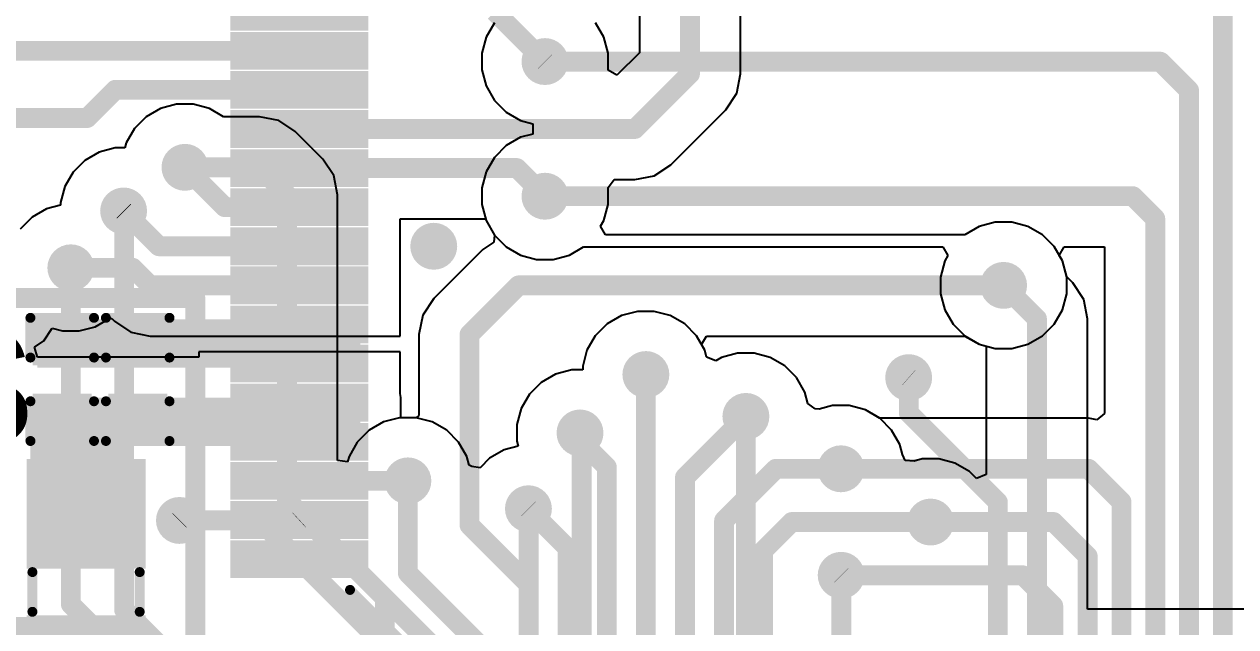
# Model space of a CAD drawing. Header units: millimetres. Extents: x 0 to 214, y 0 to 214.
# Drawn here: x 3.564 to 4.174, y 2.317 to 2.621 of the extents above; entities that cross this region are included whole.
import ezdxf

# ---------------------------------------------------------------- set-up
doc = ezdxf.new("R2010")
doc.units = ezdxf.units.MM
doc.header["$MEASUREMENT"] = 0
for name, color, linetype in [('BottomLayer', 5, 'Continuous'), ('TopLayer', 1, 'Continuous'), ('TopOverlay', 2, 'Continuous'), ('TopPaste', 8, 'Continuous'), ('TopSolder', 216, 'Continuous'), ('ViaHoleLayer', 16, 'Continuous')]:
    doc.layers.add(name, color=color, linetype=linetype)
doc.styles.add('Arial', font='', dxfattribs={"height": 0.2})
doc.styles.get('Arial').set_extended_font_data('Arial')

# ---------------------------------------------------------------- blocks, each defined once
blk = doc.blocks.new('I___0805_7')
at = {"layer": 'TopLayer'}
for points in [[(-0.06299, 0.02598), (-0.01575, 0.02598), (-0.01575, -0.02598), (-0.06299, -0.02598)], [(0.01575, 0.02598), (0.06299, 0.02598), (0.06299, -0.02598), (0.01575, -0.02598)]]:
    blk.add_hatch(color=1, dxfattribs=at).paths.add_polyline_path(points)
at = {"layer": 'TopPaste'}
for points in [[(-0.06299, 0.02598), (-0.01575, 0.02598), (-0.01575, -0.02598), (-0.06299, -0.02598)], [(0.01575, 0.02598), (0.06299, 0.02598), (0.06299, -0.02598), (0.01575, -0.02598)]]:
    blk.add_hatch(color=8, dxfattribs=at).paths.add_polyline_path(points)
at = {"layer": 'TopSolder'}
for points in [[(-0.06699, 0.02998), (-0.01175, 0.02998), (-0.01175, -0.02998), (-0.06699, -0.02998)], [(0.01175, 0.02998), (0.06699, 0.02998), (0.06699, -0.02998), (0.01175, -0.02998)]]:
    blk.add_hatch(color=216, dxfattribs=at).paths.add_polyline_path(points)
at = {"layer": 'TopOverlay', "const_width": 0.005}
for points in [[(-0.01, 0.027), (0.01, 0.027)], [(-0.01, -0.027), (0.01, -0.027)]]:
    blk.add_lwpolyline(points, dxfattribs=at)
at = {"layer": 'TopOverlay', "const_width": 0.0025}
for points in [[(-0.01125, 0.027, 1), (-0.00875, 0.027, 1)], [(0.00875, 0.027, 1), (0.01125, 0.027, 1)], [(-0.01125, -0.027, 1), (-0.00875, -0.027, 1)], [(0.00875, -0.027, 1), (0.01125, -0.027, 1)]]:
    blk.add_lwpolyline(points, format="xyb", close=True, dxfattribs=at)
blk = doc.blocks.new('C___0402_8')
at = {"layer": 'TopLayer'}
for points in [[(-0.0275, -0.0125), (-0.0275, 0.0125), (-0.0095, 0.0125), (-0.0095, -0.0125)], [(0.0095, -0.0125), (0.0095, 0.0125), (0.0275, 0.0125), (0.0275, -0.0125)]]:
    blk.add_hatch(color=1, dxfattribs=at).paths.add_polyline_path(points)
at = {"layer": 'TopPaste'}
for points in [[(-0.0275, -0.0125), (-0.0275, 0.0125), (-0.0095, 0.0125), (-0.0095, -0.0125)], [(0.0095, -0.0125), (0.0095, 0.0125), (0.0275, 0.0125), (0.0275, -0.0125)]]:
    blk.add_hatch(color=8, dxfattribs=at).paths.add_polyline_path(points)
at = {"layer": 'TopSolder'}
for points in [[(-0.02986, -0.01486), (-0.02986, 0.01486), (-0.00714, 0.01486), (-0.00714, -0.01486)], [(0.00714, -0.01486), (0.00714, 0.01486), (0.02986, 0.01486), (0.02986, -0.01486)]]:
    blk.add_hatch(color=216, dxfattribs=at).paths.add_polyline_path(points)
at = {"layer": 'TopOverlay', "const_width": 0.005}
for points in [[(-0.031, 0.016), (-0.031, -0.016)], [(-0.031, 0.016), (-0.011, 0.016)], [(0.011, 0.016), (0.031, 0.016)], [(0.031, 0.016), (0.031, -0.016)], [(-0.031, -0.016), (-0.011, -0.016)], [(0.011, -0.016), (0.031, -0.016)]]:
    blk.add_lwpolyline(points, dxfattribs=at)
at = {"layer": 'TopOverlay', "const_width": 0.0025}
for points in [[(-0.03225, 0.016, 1), (-0.02975, 0.016, 1)], [(-0.03225, 0.016, 1), (-0.02975, 0.016, 1)], [(-0.01225, 0.016, 1), (-0.00975, 0.016, 1)], [(0.00975, 0.016, 1), (0.01225, 0.016, 1)], [(0.02975, 0.016, 1), (0.03225, 0.016, 1)], [(0.02975, 0.016, 1), (0.03225, 0.016, 1)], [(-0.03225, -0.016, 1), (-0.02975, -0.016, 1)], [(-0.03225, -0.016, 1), (-0.02975, -0.016, 1)], [(-0.01225, -0.016, 1), (-0.00975, -0.016, 1)], [(0.00975, -0.016, 1), (0.01225, -0.016, 1)], [(0.02975, -0.016, 1), (0.03225, -0.016, 1)], [(0.02975, -0.016, 1), (0.03225, -0.016, 1)]]:
    blk.add_lwpolyline(points, format="xyb", close=True, dxfattribs=at)
blk = doc.blocks.new('C___0402_65')
at = {"layer": 'TopLayer'}
for points in [[(-0.0275, -0.0125), (-0.0275, 0.0125), (-0.0095, 0.0125), (-0.0095, -0.0125)], [(0.0095, -0.0125), (0.0095, 0.0125), (0.0275, 0.0125), (0.0275, -0.0125)]]:
    blk.add_hatch(color=1, dxfattribs=at).paths.add_polyline_path(points)
at = {"layer": 'TopPaste'}
for points in [[(-0.0275, -0.0125), (-0.0275, 0.0125), (-0.0095, 0.0125), (-0.0095, -0.0125)], [(0.0095, -0.0125), (0.0095, 0.0125), (0.0275, 0.0125), (0.0275, -0.0125)]]:
    blk.add_hatch(color=8, dxfattribs=at).paths.add_polyline_path(points)
at = {"layer": 'TopSolder'}
for points in [[(-0.02986, -0.01486), (-0.02986, 0.01486), (-0.00714, 0.01486), (-0.00714, -0.01486)], [(0.00714, -0.01486), (0.00714, 0.01486), (0.02986, 0.01486), (0.02986, -0.01486)]]:
    blk.add_hatch(color=216, dxfattribs=at).paths.add_polyline_path(points)
at = {"layer": 'TopOverlay', "const_width": 0.005}
for points in [[(-0.031, 0.016), (-0.031, -0.016)], [(-0.031, 0.016), (-0.011, 0.016)], [(0.011, 0.016), (0.031, 0.016)], [(0.031, 0.016), (0.031, -0.016)], [(-0.031, -0.016), (-0.011, -0.016)], [(0.011, -0.016), (0.031, -0.016)]]:
    blk.add_lwpolyline(points, dxfattribs=at)
at = {"layer": 'TopOverlay', "const_width": 0.0025}
for points in [[(-0.03225, 0.016, 1), (-0.02975, 0.016, 1)], [(-0.03225, 0.016, 1), (-0.02975, 0.016, 1)], [(-0.01225, 0.016, 1), (-0.00975, 0.016, 1)], [(0.00975, 0.016, 1), (0.01225, 0.016, 1)], [(0.02975, 0.016, 1), (0.03225, 0.016, 1)], [(0.02975, 0.016, 1), (0.03225, 0.016, 1)], [(-0.03225, -0.016, 1), (-0.02975, -0.016, 1)], [(-0.03225, -0.016, 1), (-0.02975, -0.016, 1)], [(-0.01225, -0.016, 1), (-0.00975, -0.016, 1)], [(0.00975, -0.016, 1), (0.01225, -0.016, 1)], [(0.02975, -0.016, 1), (0.03225, -0.016, 1)], [(0.02975, -0.016, 1), (0.03225, -0.016, 1)]]:
    blk.add_lwpolyline(points, format="xyb", close=True, dxfattribs=at)
blk = doc.blocks.new('LQFP_144_20_20__126')
at = {"layer": 'TopLayer'}
for points in [[(-0.45118, -0.08307), (-0.38976, -0.08307), (-0.38976, -0.09409), (-0.45118, -0.09409)], [(-0.45118, -0.10276), (-0.38976, -0.10276), (-0.38976, -0.11378), (-0.45118, -0.11378)], [(-0.45118, -0.12244), (-0.38976, -0.12244), (-0.38976, -0.13346), (-0.45118, -0.13346)], [(-0.45118, -0.14213), (-0.38976, -0.14213), (-0.38976, -0.15315), (-0.45118, -0.15315)], [(-0.45118, -0.16181), (-0.38976, -0.16181), (-0.38976, -0.17283), (-0.45118, -0.17283)], [(-0.45118, -0.1815), (-0.38976, -0.1815), (-0.38976, -0.19252), (-0.45118, -0.19252)], [(-0.45118, -0.20118), (-0.38976, -0.20118), (-0.38976, -0.2122), (-0.45118, -0.2122)], [(-0.45118, -0.22087), (-0.38976, -0.22087), (-0.38976, -0.23189), (-0.45118, -0.23189)], [(-0.45118, -0.24055), (-0.38976, -0.24055), (-0.38976, -0.25157), (-0.45118, -0.25157)], [(-0.45118, -0.26024), (-0.38976, -0.26024), (-0.38976, -0.27126), (-0.45118, -0.27126)], [(-0.45118, -0.27992), (-0.38976, -0.27992), (-0.38976, -0.29094), (-0.45118, -0.29094)], [(-0.45118, -0.29961), (-0.38976, -0.29961), (-0.38976, -0.31063), (-0.45118, -0.31063)], [(-0.45118, -0.31929), (-0.38976, -0.31929), (-0.38976, -0.33031), (-0.45118, -0.33031)], [(-0.45118, -0.33898), (-0.38976, -0.33898), (-0.38976, -0.35), (-0.45118, -0.35)]]:
    blk.add_hatch(color=1, dxfattribs=at).paths.add_polyline_path(points)
at = {"layer": 'TopPaste'}
for points in [[(-0.45118, -0.08307), (-0.38976, -0.08307), (-0.38976, -0.09409), (-0.45118, -0.09409)], [(-0.45118, -0.10276), (-0.38976, -0.10276), (-0.38976, -0.11378), (-0.45118, -0.11378)], [(-0.45118, -0.12244), (-0.38976, -0.12244), (-0.38976, -0.13346), (-0.45118, -0.13346)], [(-0.45118, -0.14213), (-0.38976, -0.14213), (-0.38976, -0.15315), (-0.45118, -0.15315)], [(-0.45118, -0.16181), (-0.38976, -0.16181), (-0.38976, -0.17283), (-0.45118, -0.17283)], [(-0.45118, -0.1815), (-0.38976, -0.1815), (-0.38976, -0.19252), (-0.45118, -0.19252)], [(-0.45118, -0.20118), (-0.38976, -0.20118), (-0.38976, -0.2122), (-0.45118, -0.2122)], [(-0.45118, -0.22087), (-0.38976, -0.22087), (-0.38976, -0.23189), (-0.45118, -0.23189)], [(-0.45118, -0.24055), (-0.38976, -0.24055), (-0.38976, -0.25157), (-0.45118, -0.25157)], [(-0.45118, -0.26024), (-0.38976, -0.26024), (-0.38976, -0.27126), (-0.45118, -0.27126)], [(-0.45118, -0.27992), (-0.38976, -0.27992), (-0.38976, -0.29094), (-0.45118, -0.29094)], [(-0.45118, -0.29961), (-0.38976, -0.29961), (-0.38976, -0.31063), (-0.45118, -0.31063)], [(-0.45118, -0.31929), (-0.38976, -0.31929), (-0.38976, -0.33031), (-0.45118, -0.33031)], [(-0.45118, -0.33898), (-0.38976, -0.33898), (-0.38976, -0.35), (-0.45118, -0.35)]]:
    blk.add_hatch(color=8, dxfattribs=at).paths.add_polyline_path(points)
at = {"layer": 'TopSolder'}
for points in [[(-0.45518, -0.05939), (-0.38576, -0.05939), (-0.38576, -0.07841), (-0.45518, -0.07841)], [(-0.45518, -0.07907), (-0.38576, -0.07907), (-0.38576, -0.09809), (-0.45518, -0.09809)], [(-0.45518, -0.09876), (-0.38576, -0.09876), (-0.38576, -0.11778), (-0.45518, -0.11778)], [(-0.45518, -0.11844), (-0.38576, -0.11844), (-0.38576, -0.13746), (-0.45518, -0.13746)], [(-0.45518, -0.13813), (-0.38576, -0.13813), (-0.38576, -0.15715), (-0.45518, -0.15715)], [(-0.45518, -0.15781), (-0.38576, -0.15781), (-0.38576, -0.17683), (-0.45518, -0.17683)], [(-0.45518, -0.1775), (-0.38576, -0.1775), (-0.38576, -0.19652), (-0.45518, -0.19652)], [(-0.45518, -0.19718), (-0.38576, -0.19718), (-0.38576, -0.2162), (-0.45518, -0.2162)], [(-0.45518, -0.21687), (-0.38576, -0.21687), (-0.38576, -0.23589), (-0.45518, -0.23589)], [(-0.45518, -0.23655), (-0.38576, -0.23655), (-0.38576, -0.25557), (-0.45518, -0.25557)], [(-0.45518, -0.25624), (-0.38576, -0.25624), (-0.38576, -0.27526), (-0.45518, -0.27526)], [(-0.45518, -0.27592), (-0.38576, -0.27592), (-0.38576, -0.29494), (-0.45518, -0.29494)], [(-0.45518, -0.29561), (-0.38576, -0.29561), (-0.38576, -0.31463), (-0.45518, -0.31463)], [(-0.45518, -0.31529), (-0.38576, -0.31529), (-0.38576, -0.33431), (-0.45518, -0.33431)], [(-0.45518, -0.33498), (-0.38576, -0.33498), (-0.38576, -0.354), (-0.45518, -0.354)]]:
    blk.add_hatch(color=216, dxfattribs=at).paths.add_polyline_path(points)
at = {"layer": 'TopOverlay', "const_width": 0.005}
blk.add_lwpolyline([(-0.395, -0.36), (-0.36, -0.395)], dxfattribs=at)
at = {"layer": 'TopOverlay', "const_width": 0.0025}
blk.add_lwpolyline([(-0.39625, -0.36, 1), (-0.39375, -0.36, 1)], format="xyb", close=True, dxfattribs=at)

msp = doc.modelspace()

# ---------------------------------------------------------------- hatches: boundary and pattern name
at = {"layer": 'BottomLayer'}
h = msp.add_hatch(color=5, dxfattribs=at)
edge = h.paths.add_edge_path()
edge.add_arc((3.826, 2.60202), 0.01181, 0, 360)
h = msp.add_hatch(color=5, dxfattribs=at)
edge = h.paths.add_edge_path()
edge.add_arc((3.64478, 2.54877), 0.01181, 0, 360)
h = msp.add_hatch(color=5, dxfattribs=at)
edge = h.paths.add_edge_path()
edge.add_arc((3.826, 2.53422), 0.01181, 0, 360)
h = msp.add_hatch(color=5, dxfattribs=at)
edge = h.paths.add_edge_path()
edge.add_arc((3.6139, 2.5268), 0.01181, 0, 360)
h = msp.add_hatch(color=5, dxfattribs=at)
edge = h.paths.add_edge_path()
edge.add_arc((3.77001, 2.50903), 0.01181, 0, 360)
h = msp.add_hatch(color=5, dxfattribs=at)
edge = h.paths.add_edge_path()
edge.add_arc((3.58734, 2.49819), 0.01181, 0, 360)
h = msp.add_hatch(color=5, dxfattribs=at)
edge = h.paths.add_edge_path()
edge.add_arc((4.05687, 2.48934), 0.01181, 0, 360)
h = msp.add_hatch(color=5, dxfattribs=at)
edge = h.paths.add_edge_path()
edge.add_arc((3.8768, 2.44446), 0.01181, 0, 360)
h = msp.add_hatch(color=5, dxfattribs=at)
edge = h.paths.add_edge_path()
edge.add_arc((4.00909, 2.4429), 0.01181, 0, 360)
h = msp.add_hatch(color=5, dxfattribs=at)
edge = h.paths.add_edge_path()
edge.add_arc((3.92715, 2.42337), 0.01181, 0, 360)
h = msp.add_hatch(color=5, dxfattribs=at)
edge = h.paths.add_edge_path()
edge.add_arc((3.84364, 2.41505), 0.01181, 0, 360)
h = msp.add_hatch(color=5, dxfattribs=at)
edge = h.paths.add_edge_path()
edge.add_arc((3.975, 2.397), 0.01181, 0, 360)
h = msp.add_hatch(color=5, dxfattribs=at)
edge = h.paths.add_edge_path()
edge.add_arc((3.757, 2.39092), 0.01181, 0, 360)
h = msp.add_hatch(color=5, dxfattribs=at)
edge = h.paths.add_edge_path()
edge.add_arc((3.81768, 2.37689), 0.01181, 0, 360)
h = msp.add_hatch(color=5, dxfattribs=at)
edge = h.paths.add_edge_path()
edge.add_arc((3.642, 2.371), 0.01181, 0, 360)
h = msp.add_hatch(color=5, dxfattribs=at)
edge = h.paths.add_edge_path()
edge.add_arc((4.02011, 2.37019), 0.01181, 0, 360)
h = msp.add_hatch(color=5, dxfattribs=at)
edge = h.paths.add_edge_path()
edge.add_arc((3.97511, 2.34338), 0.01181, 0, 360)
at = {"layer": 'TopLayer'}
h = msp.add_hatch(color=1, dxfattribs=at)
edge = h.paths.add_edge_path()
edge.add_arc((3.826, 2.60202), 0.01181, 0, 360)
h = msp.add_hatch(color=1, dxfattribs=at)
edge = h.paths.add_edge_path()
edge.add_arc((3.64478, 2.54877), 0.01181, 0, 360)
h = msp.add_hatch(color=1, dxfattribs=at)
edge = h.paths.add_edge_path()
edge.add_arc((3.826, 2.53422), 0.01181, 0, 360)
h = msp.add_hatch(color=1, dxfattribs=at)
edge = h.paths.add_edge_path()
edge.add_arc((3.6139, 2.5268), 0.01181, 0, 360)
h = msp.add_hatch(color=1, dxfattribs=at)
edge = h.paths.add_edge_path()
edge.add_arc((3.77001, 2.50903), 0.01181, 0, 360)
h = msp.add_hatch(color=1, dxfattribs=at)
edge = h.paths.add_edge_path()
edge.add_arc((3.58734, 2.49819), 0.01181, 0, 360)
h = msp.add_hatch(color=1, dxfattribs=at)
edge = h.paths.add_edge_path()
edge.add_arc((4.05687, 2.48934), 0.01181, 0, 360)
for points in [[(3.57052, 2.44788), (3.7331, 2.44788), (3.7331, 2.47225), (3.57052, 2.47225)], [(3.567, 2.40851), (3.7331, 2.40851), (3.7331, 2.43288), (3.567, 2.43288)], [(3.56702, 2.35075), (3.61898, 2.35075), (3.61898, 2.43288), (3.56702, 2.43288)], [(3.494, 2.25865), (3.62345, 2.25865), (3.62345, 2.32241), (3.494, 2.32241)]]:
    msp.add_hatch(color=1, dxfattribs=at).paths.add_polyline_path(points)
h = msp.add_hatch(color=1, dxfattribs=at)
edge = h.paths.add_edge_path()
edge.add_arc((3.8768, 2.44446), 0.01181, 0, 360)
h = msp.add_hatch(color=1, dxfattribs=at)
edge = h.paths.add_edge_path()
edge.add_arc((4.00909, 2.4429), 0.01181, 0, 360)
h = msp.add_hatch(color=1, dxfattribs=at)
edge = h.paths.add_edge_path()
edge.add_arc((3.92715, 2.42337), 0.01181, 0, 360)
h = msp.add_hatch(color=1, dxfattribs=at)
edge = h.paths.add_edge_path()
edge.add_arc((3.84364, 2.41505), 0.01181, 0, 360)
h = msp.add_hatch(color=1, dxfattribs=at)
edge = h.paths.add_edge_path()
edge.add_arc((3.975, 2.397), 0.01181, 0, 360)
h = msp.add_hatch(color=1, dxfattribs=at)
edge = h.paths.add_edge_path()
edge.add_arc((3.757, 2.39092), 0.01181, 0, 360)
h = msp.add_hatch(color=1, dxfattribs=at)
edge = h.paths.add_edge_path()
edge.add_arc((3.81768, 2.37689), 0.01181, 0, 360)
h = msp.add_hatch(color=1, dxfattribs=at)
edge = h.paths.add_edge_path()
edge.add_arc((3.642, 2.371), 0.01181, 0, 360)
h = msp.add_hatch(color=1, dxfattribs=at)
edge = h.paths.add_edge_path()
edge.add_arc((4.02011, 2.37019), 0.01181, 0, 360)
h = msp.add_hatch(color=1, dxfattribs=at)
edge = h.paths.add_edge_path()
edge.add_arc((3.97511, 2.34338), 0.01181, 0, 360)
at = {"layer": 'ViaHoleLayer'}
h = msp.add_hatch(color=16, dxfattribs=at)
edge = h.paths.add_edge_path()
edge.add_arc((3.826, 2.60202), 0.00591, 0, 360)
h = msp.add_hatch(color=16, dxfattribs=at)
edge = h.paths.add_edge_path()
edge.add_arc((3.64478, 2.54877), 0.00591, 0, 360)
h = msp.add_hatch(color=16, dxfattribs=at)
edge = h.paths.add_edge_path()
edge.add_arc((3.826, 2.53422), 0.00591, 0, 360)
h = msp.add_hatch(color=16, dxfattribs=at)
edge = h.paths.add_edge_path()
edge.add_arc((3.6139, 2.5268), 0.00591, 0, 360)
h = msp.add_hatch(color=16, dxfattribs=at)
edge = h.paths.add_edge_path()
edge.add_arc((3.77001, 2.50903), 0.00591, 0, 360)
h = msp.add_hatch(color=16, dxfattribs=at)
edge = h.paths.add_edge_path()
edge.add_arc((3.58734, 2.49819), 0.00591, 0, 360)
h = msp.add_hatch(color=16, dxfattribs=at)
edge = h.paths.add_edge_path()
edge.add_arc((4.05687, 2.48934), 0.00591, 0, 360)
h = msp.add_hatch(color=16, dxfattribs=at)
edge = h.paths.add_edge_path()
edge.add_arc((3.8768, 2.44446), 0.00591, 0, 360)
h = msp.add_hatch(color=16, dxfattribs=at)
edge = h.paths.add_edge_path()
edge.add_arc((4.00909, 2.4429), 0.00591, 0, 360)
h = msp.add_hatch(color=16, dxfattribs=at)
edge = h.paths.add_edge_path()
edge.add_arc((3.92715, 2.42337), 0.00591, 0, 360)
h = msp.add_hatch(color=16, dxfattribs=at)
edge = h.paths.add_edge_path()
edge.add_arc((3.84364, 2.41505), 0.00591, 0, 360)
h = msp.add_hatch(color=16, dxfattribs=at)
edge = h.paths.add_edge_path()
edge.add_arc((3.975, 2.397), 0.00591, 0, 360)
h = msp.add_hatch(color=16, dxfattribs=at)
edge = h.paths.add_edge_path()
edge.add_arc((3.757, 2.39092), 0.00591, 0, 360)
h = msp.add_hatch(color=16, dxfattribs=at)
edge = h.paths.add_edge_path()
edge.add_arc((3.81768, 2.37689), 0.00591, 0, 360)
h = msp.add_hatch(color=16, dxfattribs=at)
edge = h.paths.add_edge_path()
edge.add_arc((3.642, 2.371), 0.00591, 0, 360)
h = msp.add_hatch(color=16, dxfattribs=at)
edge = h.paths.add_edge_path()
edge.add_arc((4.02011, 2.37019), 0.00591, 0, 360)
h = msp.add_hatch(color=16, dxfattribs=at)
edge = h.paths.add_edge_path()
edge.add_arc((3.97511, 2.34338), 0.00591, 0, 360)

# ---------------------------------------------------------------- linework, layer by layer
at = {"layer": 'BottomLayer'}
for p, q in [((3.80054, 2.62155), (3.79636, 2.6143)), ((3.79636, 2.6143), (3.79419, 2.60621)), ((3.79419, 2.60621), (3.79419, 2.59783)), ((3.79419, 2.59783), (3.79636, 2.58974)), ((3.79636, 2.58974), (3.80054, 2.58249)), ((3.64059, 2.58058), (3.6325, 2.57841)), ((3.64896, 2.58058), (3.64059, 2.58058)), ((3.65706, 2.57841), (3.64896, 2.58058)), ((3.80054, 2.58249), (3.80647, 2.57656)), ((3.62524, 2.57423), (3.61932, 2.5683)), ((3.6325, 2.57841), (3.62524, 2.57423)), ((3.66425, 2.57426), (3.65706, 2.57841)), ((3.68225, 2.57426), (3.66425, 2.57426)), ((3.692, 2.57232), (3.68225, 2.57426)), ((3.80647, 2.57656), (3.81372, 2.57238)), ((3.61932, 2.5683), (3.61513, 2.56105)), ((3.70027, 2.5668), (3.692, 2.57232)), ((3.81372, 2.57238), (3.81994, 2.57071)), ((3.81994, 2.57071), (3.81994, 2.56553)), ((3.71418, 2.55289), (3.70027, 2.5668)), ((3.81372, 2.56387), (3.80647, 2.55968)), ((3.81994, 2.56553), (3.81372, 2.56387)), ((3.60162, 2.55644), (3.59437, 2.55225)), ((3.60971, 2.55861), (3.60162, 2.55644)), ((3.61448, 2.55861), (3.60971, 2.55861)), ((3.61513, 2.56105), (3.61448, 2.55861)), ((3.80647, 2.55968), (3.80054, 2.55376)), ((3.59437, 2.55225), (3.58844, 2.54633)), ((3.71971, 2.54462), (3.71418, 2.55289)), ((3.80054, 2.55376), (3.79636, 2.5465)), ((3.58844, 2.54633), (3.58426, 2.53908)), ((3.72165, 2.53486), (3.71971, 2.54462)), ((3.79636, 2.5465), (3.79419, 2.53841)), ((3.58426, 2.53908), (3.58209, 2.53099)), ((3.79419, 2.53841), (3.79419, 2.53004)), ((3.58209, 2.53099), (3.58209, 2.52972)), ((3.72165, 2.40121), (3.72165, 2.53486)), ((3.57506, 2.52783), (3.5678, 2.52364)), ((3.58209, 2.52972), (3.57506, 2.52783)), ((3.79419, 2.53004), (3.79636, 2.52194)), ((3.5678, 2.52364), (3.56188, 2.51772)), ((3.79636, 2.52194), (3.80054, 2.51469)), ((3.80054, 2.51469), (3.80647, 2.50877)), ((3.80647, 2.50877), (3.81372, 2.50458)), ((3.83828, 2.50458), (3.84547, 2.50873)), ((3.84547, 2.50873), (4.02633, 2.50873)), ((4.02633, 2.50873), (4.02883, 2.5044)), ((4.08491, 2.5044), (4.08741, 2.50873)), ((4.08741, 2.50873), (4.10773, 2.50873)), ((4.10773, 2.50873), (4.10773, 2.42481)), ((3.81372, 2.50458), (3.82181, 2.50241)), ((3.82181, 2.50241), (3.83019, 2.50241)), ((3.83019, 2.50241), (3.83828, 2.50458)), ((4.02723, 2.50162), (4.02506, 2.49353)), ((4.02883, 2.5044), (4.02723, 2.50162)), ((4.08651, 2.50162), (4.08491, 2.5044)), ((4.08868, 2.49353), (4.08651, 2.50162)), ((4.02506, 2.49353), (4.02506, 2.48515)), ((4.08868, 2.48515), (4.08868, 2.49353)), ((4.02506, 2.48515), (4.02723, 2.47706)), ((4.08651, 2.47706), (4.08868, 2.48515)), ((3.87262, 2.47627), (3.86453, 2.4741)), ((3.88099, 2.47627), (3.87262, 2.47627)), ((3.88908, 2.4741), (3.88099, 2.47627)), ((4.02723, 2.47706), (4.03141, 2.46981)), ((4.08232, 2.46981), (4.08651, 2.47706)), ((3.86453, 2.4741), (3.85727, 2.46991)), ((3.89634, 2.46991), (3.88908, 2.4741)), ((3.85135, 2.46399), (3.84716, 2.45674)), ((3.85727, 2.46991), (3.85135, 2.46399)), ((3.90226, 2.46399), (3.89634, 2.46991)), ((3.90645, 2.45674), (3.90226, 2.46399)), ((4.03141, 2.46981), (4.03734, 2.46389)), ((4.03734, 2.46389), (4.04459, 2.4597)), ((4.06915, 2.4597), (4.0764, 2.46389)), ((4.0764, 2.46389), (4.08232, 2.46981)), ((4.04459, 2.4597), (4.05268, 2.45753)), ((4.06106, 2.45753), (4.06915, 2.4597)), ((3.84716, 2.45674), (3.84499, 2.44865)), ((3.90738, 2.45327), (3.90645, 2.45674)), ((3.912, 2.45135), (3.90738, 2.45327)), ((3.91487, 2.45302), (3.912, 2.45135)), ((3.92297, 2.45518), (3.91487, 2.45302)), ((3.93134, 2.45518), (3.92297, 2.45518)), ((3.93943, 2.45302), (3.93134, 2.45518)), ((3.94669, 2.44883), (3.93943, 2.45302)), ((4.05268, 2.45753), (4.06106, 2.45753)), ((3.83945, 2.44686), (3.83136, 2.44469)), ((3.84499, 2.44686), (3.83945, 2.44686)), ((3.84499, 2.44865), (3.84499, 2.44686)), ((3.95261, 2.4429), (3.94669, 2.44883)), ((3.82411, 2.4405), (3.81819, 2.43458)), ((3.83136, 2.44469), (3.82411, 2.4405)), ((3.9568, 2.43565), (3.95261, 2.4429)), ((3.81819, 2.43458), (3.814, 2.42733)), ((3.95834, 2.42989), (3.9568, 2.43565)), ((3.814, 2.42733), (3.81183, 2.41924)), ((3.96195, 2.42721), (3.95834, 2.42989)), ((3.97081, 2.42881), (3.96396, 2.42698)), ((3.97919, 2.42881), (3.97081, 2.42881)), ((3.98728, 2.42664), (3.97919, 2.42881)), ((3.75281, 2.42273), (3.74472, 2.42056)), ((3.76119, 2.42273), (3.75281, 2.42273)), ((3.76928, 2.42056), (3.76119, 2.42273)), ((3.96396, 2.42698), (3.96195, 2.42721)), ((3.99447, 2.42249), (3.98728, 2.42664)), ((4.0996, 2.42249), (3.99447, 2.42249)), ((4.10387, 2.42164), (4.0996, 2.42249)), ((4.10773, 2.42481), (4.10387, 2.42164)), ((3.73747, 2.41637), (3.73154, 2.41045)), ((3.74472, 2.42056), (3.73747, 2.41637)), ((3.77653, 2.41637), (3.76928, 2.42056)), ((3.78246, 2.41045), (3.77653, 2.41637)), ((3.81183, 2.41924), (3.81183, 2.41086)), ((3.73154, 2.41045), (3.72736, 2.40319)), ((3.78664, 2.40319), (3.78246, 2.41045)), ((3.81183, 2.41086), (3.81248, 2.40843)), ((3.72736, 2.40319), (3.72665, 2.40055)), ((3.78782, 2.3988), (3.78664, 2.40319)), ((3.8054, 2.40653), (3.79815, 2.40234)), ((3.81248, 2.40843), (3.8054, 2.40653)), ((3.72665, 2.40055), (3.72165, 2.40121)), ((3.78916, 2.39808), (3.78782, 2.3988)), ((3.79334, 2.39753), (3.78916, 2.39808)), ((3.79815, 2.40234), (3.79334, 2.39753))]:
    msp.add_line(p, q, dxfattribs=at)
at = {"layer": 'BottomLayer', "const_width": 0.01}
for points in [[(4.16722, 2.128), (4.16722, 2.62715)], [(3.826, 2.60202), (3.82608, 2.60194)], [(3.82608, 2.60194), (4.1358, 2.60194)], [(4.1358, 2.60194), (4.15022, 2.58751)], [(4.15022, 2.372), (4.15022, 2.58751)], [(3.64478, 2.54877), (3.68225, 2.54877)], [(3.68225, 2.54877), (3.69616, 2.53486)], [(3.69616, 2.38124), (3.69616, 2.53486)], [(3.826, 2.53422), (4.12195, 2.53422)], [(4.12195, 2.53422), (4.13322, 2.52296)], [(3.6139, 2.5268), (3.61415, 2.52655)], [(3.61415, 2.32603), (3.61415, 2.52655)], [(4.13322, 0.50993), (4.13322, 2.52296)], [(3.58734, 2.3288), (3.58734, 2.49819)], [(3.8768, 2.29797), (3.8768, 2.44446)], [(3.92715, 2.27167), (3.92715, 2.42337)], [(3.84364, 2.41505), (3.84449, 2.4142)], [(3.84449, 2.30625), (3.84449, 2.4142)], [(3.975, 2.397), (4.0996, 2.397)], [(4.0996, 2.397), (4.11622, 2.38038)], [(3.757, 2.34444), (3.757, 2.39092)], [(3.69616, 2.38124), (3.97987, 2.09753)], [(4.11622, 2.128), (4.11622, 2.38038)], [(3.81768, 2.37689), (3.81779, 2.37678)], [(3.81779, 2.30891), (3.81779, 2.37678)], [(3.642, 2.371), (3.68236, 2.371)], [(3.68236, 2.371), (3.96287, 2.09049)], [(4.02011, 2.37019), (4.08201, 2.37019)], [(4.08201, 2.37019), (4.09922, 2.35298)], [(4.15022, 2.372), (4.15022, 0.50289)], [(4.09922, 2.128), (4.09922, 2.35298)], [(3.757, 2.34444), (3.99687, 2.10458)], [(3.97511, 2.34338), (4.06649, 2.34338)], [(4.06649, 2.34338), (4.08187, 2.328)], [(3.58734, 2.3288), (3.65957, 2.25657)], [(3.61415, 2.32603), (3.80613, 2.13404)], [(4.08187, 2.128), (4.08187, 2.328)]]:
    msp.add_lwpolyline(points, dxfattribs=at)
at = {"layer": 'BottomLayer', "const_width": 0.005}
for points in [[(3.8235, 2.60202, 1), (3.8285, 2.60202, 1)], [(3.82358, 2.60194, 1), (3.82858, 2.60194, 1)], [(3.82358, 2.60194, 1), (3.82858, 2.60194, 1)], [(4.1333, 2.60194, 1), (4.1383, 2.60194, 1)], [(4.1333, 2.60194, 1), (4.1383, 2.60194, 1)], [(4.14772, 2.58751, 1), (4.15272, 2.58751, 1)], [(4.14772, 2.58751, 1), (4.15272, 2.58751, 1)], [(3.64228, 2.54877, 1), (3.64728, 2.54877, 1)], [(3.67975, 2.54877, 1), (3.68475, 2.54877, 1)], [(3.67975, 2.54877, 1), (3.68475, 2.54877, 1)], [(3.69366, 2.53486, 1), (3.69866, 2.53486, 1)], [(3.69366, 2.53486, 1), (3.69866, 2.53486, 1)], [(3.8235, 2.53422, 1), (3.8285, 2.53422, 1)], [(4.11946, 2.53422, 1), (4.12446, 2.53422, 1)], [(4.11946, 2.53422, 1), (4.12446, 2.53422, 1)], [(3.6114, 2.5268, 1), (3.6164, 2.5268, 1)], [(3.61165, 2.52655, 1), (3.61665, 2.52655, 1)], [(3.61165, 2.52655, 1), (3.61665, 2.52655, 1)], [(4.13072, 2.52296, 1), (4.13572, 2.52296, 1)], [(4.13072, 2.52296, 1), (4.13572, 2.52296, 1)], [(3.58484, 2.49819, 1), (3.58984, 2.49819, 1)], [(3.8743, 2.44446, 1), (3.8793, 2.44446, 1)], [(3.92465, 2.42337, 1), (3.92965, 2.42337, 1)], [(3.84114, 2.41505, 1), (3.84614, 2.41505, 1)], [(3.84199, 2.4142, 1), (3.84699, 2.4142, 1)], [(3.84199, 2.4142, 1), (3.84699, 2.4142, 1)], [(3.9725, 2.397, 1), (3.9775, 2.397, 1)], [(4.0971, 2.397, 1), (4.1021, 2.397, 1)], [(4.0971, 2.397, 1), (4.1021, 2.397, 1)], [(3.7545, 2.39092, 1), (3.7595, 2.39092, 1)], [(3.69366, 2.38124, 1), (3.69866, 2.38124, 1)], [(3.69366, 2.38124, 1), (3.69866, 2.38124, 1)], [(4.11372, 2.38038, 1), (4.11872, 2.38038, 1)], [(4.11372, 2.38038, 1), (4.11872, 2.38038, 1)], [(3.81518, 2.37689, 1), (3.82018, 2.37689, 1)], [(3.81529, 2.37678, 1), (3.82029, 2.37678, 1)], [(3.81529, 2.37678, 1), (3.82029, 2.37678, 1)], [(3.6395, 2.371, 1), (3.6445, 2.371, 1)], [(3.67986, 2.371, 1), (3.68486, 2.371, 1)], [(3.67986, 2.371, 1), (3.68486, 2.371, 1)], [(4.01761, 2.37019, 1), (4.02261, 2.37019, 1)], [(4.07951, 2.37019, 1), (4.08451, 2.37019, 1)], [(4.07951, 2.37019, 1), (4.08451, 2.37019, 1)], [(4.14772, 2.372, 1), (4.15272, 2.372, 1)], [(4.14772, 2.372, 1), (4.15272, 2.372, 1)], [(4.09672, 2.35298, 1), (4.10172, 2.35298, 1)], [(4.09672, 2.35298, 1), (4.10172, 2.35298, 1)], [(3.7545, 2.34444, 1), (3.7595, 2.34444, 1)], [(3.7545, 2.34444, 1), (3.7595, 2.34444, 1)], [(3.97261, 2.34338, 1), (3.97761, 2.34338, 1)], [(4.06399, 2.34338, 1), (4.06899, 2.34338, 1)], [(4.06399, 2.34338, 1), (4.06899, 2.34338, 1)], [(3.58484, 2.3288, 1), (3.58984, 2.3288, 1)], [(3.58484, 2.3288, 1), (3.58984, 2.3288, 1)], [(3.61165, 2.32603, 1), (3.61665, 2.32603, 1)], [(3.61165, 2.32603, 1), (3.61665, 2.32603, 1)], [(4.07937, 2.328, 1), (4.08437, 2.328, 1)], [(4.07937, 2.328, 1), (4.08437, 2.328, 1)]]:
    msp.add_lwpolyline(points, format="xyb", close=True, dxfattribs=at)
at = {"layer": 'TopLayer'}
for p, q in [((3.87351, 2.88853), (3.87351, 2.60635)), ((3.92449, 2.59579), (3.92449, 2.88853)), ((3.85564, 2.6143), (3.85146, 2.62155)), ((3.85781, 2.60621), (3.85564, 2.6143)), ((3.85781, 2.59783), (3.85781, 2.60621)), ((3.87351, 2.60635), (3.86225, 2.59509)), ((3.85777, 2.59768), (3.85781, 2.59783)), ((3.86225, 2.59509), (3.85777, 2.59768)), ((3.92255, 2.58603), (3.92449, 2.59579)), ((3.91702, 2.57776), (3.92255, 2.58603)), ((3.88932, 2.55006), (3.91702, 2.57776)), ((3.88105, 2.54453), (3.88932, 2.55006)), ((3.87129, 2.54259), (3.88105, 2.54453)), ((3.85775, 2.53863), (3.8608, 2.54259)), ((3.85781, 2.53841), (3.85775, 2.53863)), ((3.85781, 2.53004), (3.85781, 2.53841)), ((3.8608, 2.54259), (3.87129, 2.54259)), ((3.85564, 2.52194), (3.85781, 2.53004)), ((3.7531, 2.48351), (3.7531, 2.52291)), ((3.7531, 2.52291), (3.7961, 2.52291)), ((3.7961, 2.52291), (3.79636, 2.52194)), ((3.79636, 2.52194), (3.80054, 2.51469)), ((3.85404, 2.51916), (3.85564, 2.52194)), ((3.85654, 2.51483), (3.85404, 2.51916)), ((4.04459, 2.51898), (4.0374, 2.51483)), ((4.05268, 2.52115), (4.04459, 2.51898)), ((4.06106, 2.52115), (4.05268, 2.52115)), ((4.06915, 2.51898), (4.06106, 2.52115)), ((4.0764, 2.5148), (4.06915, 2.51898)), ((3.80054, 2.51469), (3.80018, 2.51102)), ((4.0374, 2.51483), (3.85654, 2.51483)), ((4.08232, 2.50887), (4.0764, 2.5148)), ((3.79471, 2.50737), (3.77001, 2.48267)), ((3.80018, 2.51102), (3.79471, 2.50737)), ((4.08651, 2.50162), (4.08232, 2.50887)), ((4.08866, 2.4936), (4.08651, 2.50162)), ((4.09168, 2.49058), (4.08866, 2.4936)), ((4.0972, 2.48231), (4.09168, 2.49058)), ((3.7531, 2.46383), (3.7531, 2.48351)), ((3.77001, 2.48267), (3.76448, 2.4744)), ((4.09914, 2.47256), (4.0972, 2.48231)), ((3.59961, 2.46855), (3.60681, 2.4727)), ((3.60681, 2.4727), (3.60791, 2.4727)), ((3.60791, 2.4727), (3.60929, 2.47132)), ((3.60929, 2.47132), (3.61756, 2.46579)), ((3.76448, 2.4744), (3.76254, 2.46464)), ((4.09914, 2.32627), (4.09914, 2.47256)), ((3.57366, 2.46139), (3.57793, 2.46778)), ((3.57793, 2.46778), (3.58315, 2.46638)), ((3.58315, 2.46638), (3.59152, 2.46638)), ((3.59152, 2.46638), (3.59961, 2.46855)), ((3.61756, 2.46579), (3.62731, 2.46385)), ((3.76254, 2.46464), (3.76254, 2.42377)), ((3.569, 2.45827), (3.57366, 2.46139)), ((3.57052, 2.45327), (3.569, 2.45827)), ((3.62731, 2.46385), (3.65169, 2.46385)), ((3.65169, 2.46385), (3.65169, 2.46383)), ((3.65169, 2.46383), (3.7531, 2.46383)), ((3.90484, 2.45952), (3.90734, 2.46385)), ((3.90645, 2.45674), (3.90484, 2.45952)), ((3.90734, 2.46385), (4.0374, 2.46385)), ((4.0374, 2.46385), (4.04459, 2.4597)), ((4.04459, 2.4597), (4.04817, 2.45874)), ((4.04817, 2.45874), (4.04817, 2.39419)), ((3.65169, 2.45327), (3.57052, 2.45327)), ((3.7531, 2.4558), (3.65169, 2.4558)), ((3.65169, 2.4558), (3.65169, 2.45327)), ((3.7531, 2.43485), (3.7531, 2.4558)), ((3.90738, 2.45327), (3.90645, 2.45674)), ((3.912, 2.45135), (3.90738, 2.45327)), ((3.91487, 2.45302), (3.912, 2.45135)), ((3.92297, 2.45518), (3.91487, 2.45302)), ((3.93134, 2.45518), (3.92297, 2.45518)), ((3.93943, 2.45302), (3.93134, 2.45518)), ((3.94669, 2.44883), (3.93943, 2.45302)), ((3.95261, 2.4429), (3.94669, 2.44883)), ((3.9568, 2.43565), (3.95261, 2.4429)), ((3.7535, 2.43288), (3.7531, 2.43485)), ((3.95834, 2.42989), (3.9568, 2.43565)), ((3.7535, 2.42273), (3.7535, 2.43288)), ((3.96195, 2.42721), (3.95834, 2.42989)), ((3.97081, 2.42881), (3.96396, 2.42698)), ((3.97919, 2.42881), (3.97081, 2.42881)), ((3.98728, 2.42664), (3.97919, 2.42881)), ((3.76119, 2.42273), (3.7535, 2.42273)), ((3.76254, 2.42377), (3.76119, 2.42273)), ((3.96396, 2.42698), (3.96195, 2.42721)), ((3.99453, 2.42246), (3.98728, 2.42664)), ((4.00046, 2.41653), (3.99453, 2.42246)), ((4.00464, 2.40928), (4.00046, 2.41653)), ((4.00599, 2.40425), (4.00464, 2.40928)), ((4.00728, 2.40116), (4.00599, 2.40425)), ((4.01181, 2.4009), (4.00728, 2.40116)), ((4.01592, 2.402), (4.01181, 2.4009)), ((4.0243, 2.402), (4.01592, 2.402)), ((4.03239, 2.39983), (4.0243, 2.402)), ((4.03964, 2.39564), (4.03239, 2.39983)), ((4.04317, 2.39212), (4.03964, 2.39564)), ((4.04817, 2.39419), (4.04317, 2.39212)), ((4.18596, 2.32627), (4.09914, 2.32627))]:
    msp.add_line(p, q, dxfattribs=at)
at = {"layer": 'TopLayer', "const_width": 0.01}
for points in [[(3.899, 2.59579), (3.899, 2.908)], [(3.8008, 2.62714), (3.82592, 2.60202)], [(3.5073, 2.60745), (3.7024, 2.60745)], [(3.82592, 2.60202), (3.826, 2.60202)], [(3.87129, 2.56808), (3.899, 2.59579)], [(3.5955, 2.57359), (3.60967, 2.58777)], [(3.60967, 2.58777), (3.7024, 2.58777)], [(3.54522, 2.57359), (3.5955, 2.57359)], [(3.7024, 2.56808), (3.87129, 2.56808)], [(3.64478, 2.54877), (3.66484, 2.52871)], [(3.7024, 2.5484), (3.81183, 2.5484)], [(3.81183, 2.5484), (3.826, 2.53422)], [(3.6139, 2.5268), (3.63167, 2.50903)], [(3.66484, 2.52871), (3.7024, 2.52871)], [(3.63167, 2.50903), (3.7024, 2.50903)], [(3.58734, 2.49819), (3.61847, 2.49819)], [(3.61847, 2.49819), (3.62731, 2.48934)], [(3.62731, 2.48934), (3.7024, 2.48934)], [(3.78803, 2.46464), (3.81273, 2.48934)], [(3.81273, 2.48934), (4.05687, 2.48934)], [(4.05687, 2.48934), (4.07365, 2.47256)], [(4.07365, 2.27556), (4.07365, 2.47256)], [(3.78803, 2.36862), (3.78803, 2.46464)], [(3.8768, 2.27556), (3.8768, 2.44446)], [(4.00909, 2.4429), (4.00917, 2.44283)], [(4.00917, 2.42507), (4.00917, 2.44283)], [(3.89649, 2.39271), (3.92715, 2.42337)], [(4.00917, 2.42507), (4.05397, 2.38026)], [(3.84364, 2.41136), (3.84364, 2.41505)], [(3.84364, 2.41136), (3.85712, 2.39789)], [(3.85712, 2.27556), (3.85712, 2.39789)], [(3.89649, 2.27556), (3.89649, 2.39271)], [(3.91617, 2.37093), (3.94225, 2.397)], [(3.94225, 2.397), (3.975, 2.397)], [(3.7024, 2.39092), (3.757, 2.39092)], [(4.05397, 2.27556), (4.05397, 2.38026)], [(3.81768, 2.37681), (3.81768, 2.37689)], [(3.81768, 2.37681), (3.83743, 2.35706)], [(3.642, 2.371), (3.64212, 2.37112)], [(3.64212, 2.37112), (3.70228, 2.37112)], [(3.70228, 2.37112), (3.7024, 2.37123)], [(3.78803, 2.36862), (3.81775, 2.3389)], [(3.91617, 2.27556), (3.91617, 2.37093)], [(3.93586, 2.35583), (3.95022, 2.37019)], [(3.95022, 2.37019), (4.02011, 2.37019)], [(3.83743, 2.27556), (3.83743, 2.35706)], [(3.93586, 2.27556), (3.93586, 2.35583)], [(3.72665, 2.35075), (3.74537, 2.33203)], [(3.97511, 2.34338), (3.97517, 2.34332)], [(3.97517, 2.27562), (3.97517, 2.34332)], [(3.81775, 2.27556), (3.81775, 2.3389)], [(3.74537, 2.11363), (3.74537, 2.33203)]]:
    msp.add_lwpolyline(points, dxfattribs=at)
at = {"layer": 'TopLayer', "const_width": 0.005}
for points in [[(3.6999, 2.60745, 1), (3.7049, 2.60745, 1)], [(3.82342, 2.60202, 1), (3.82842, 2.60202, 1)], [(3.82342, 2.60202, 1), (3.82842, 2.60202, 1)], [(3.8235, 2.60202, 1), (3.8285, 2.60202, 1)], [(3.8965, 2.59579, 1), (3.9015, 2.59579, 1)], [(3.8965, 2.59579, 1), (3.9015, 2.59579, 1)], [(3.60717, 2.58777, 1), (3.61217, 2.58777, 1)], [(3.60717, 2.58777, 1), (3.61217, 2.58777, 1)], [(3.6999, 2.58777, 1), (3.7049, 2.58777, 1)], [(3.593, 2.57359, 1), (3.598, 2.57359, 1)], [(3.593, 2.57359, 1), (3.598, 2.57359, 1)], [(3.6999, 2.56808, 1), (3.7049, 2.56808, 1)], [(3.86879, 2.56808, 1), (3.87379, 2.56808, 1)], [(3.86879, 2.56808, 1), (3.87379, 2.56808, 1)], [(3.64228, 2.54877, 1), (3.64728, 2.54877, 1)], [(3.6999, 2.5484, 1), (3.7049, 2.5484, 1)], [(3.80933, 2.5484, 1), (3.81433, 2.5484, 1)], [(3.80933, 2.5484, 1), (3.81433, 2.5484, 1)], [(3.8235, 2.53422, 1), (3.8285, 2.53422, 1)], [(3.6114, 2.5268, 1), (3.6164, 2.5268, 1)], [(3.66234, 2.52871, 1), (3.66734, 2.52871, 1)], [(3.66234, 2.52871, 1), (3.66734, 2.52871, 1)], [(3.6999, 2.52871, 1), (3.7049, 2.52871, 1)], [(3.62917, 2.50903, 1), (3.63417, 2.50903, 1)], [(3.62917, 2.50903, 1), (3.63417, 2.50903, 1)], [(3.6999, 2.50903, 1), (3.7049, 2.50903, 1)], [(3.58484, 2.49819, 1), (3.58984, 2.49819, 1)], [(3.61597, 2.49819, 1), (3.62097, 2.49819, 1)], [(3.61597, 2.49819, 1), (3.62097, 2.49819, 1)], [(3.62481, 2.48934, 1), (3.62981, 2.48934, 1)], [(3.62481, 2.48934, 1), (3.62981, 2.48934, 1)], [(3.6999, 2.48934, 1), (3.7049, 2.48934, 1)], [(3.81023, 2.48934, 1), (3.81523, 2.48934, 1)], [(3.81023, 2.48934, 1), (3.81523, 2.48934, 1)], [(4.05437, 2.48934, 1), (4.05937, 2.48934, 1)], [(4.05437, 2.48934, 1), (4.05937, 2.48934, 1)], [(4.07116, 2.47256, 1), (4.07615, 2.47256, 1)], [(4.07116, 2.47256, 1), (4.07615, 2.47256, 1)], [(3.78553, 2.46464, 1), (3.79053, 2.46464, 1)], [(3.78553, 2.46464, 1), (3.79053, 2.46464, 1)], [(3.8743, 2.44446, 1), (3.8793, 2.44446, 1)], [(4.00659, 2.4429, 1), (4.01159, 2.4429, 1)], [(4.00667, 2.44283, 1), (4.01167, 2.44283, 1)], [(4.00667, 2.44283, 1), (4.01167, 2.44283, 1)], [(3.92465, 2.42337, 1), (3.92965, 2.42337, 1)], [(4.00667, 2.42507, 1), (4.01167, 2.42507, 1)], [(4.00667, 2.42507, 1), (4.01167, 2.42507, 1)], [(3.84114, 2.41505, 1), (3.84614, 2.41505, 1)], [(3.84114, 2.41136, 1), (3.84614, 2.41136, 1)], [(3.84114, 2.41136, 1), (3.84614, 2.41136, 1)], [(3.85462, 2.39789, 1), (3.85962, 2.39789, 1)], [(3.85462, 2.39789, 1), (3.85962, 2.39789, 1)], [(3.89399, 2.39271, 1), (3.89899, 2.39271, 1)], [(3.89399, 2.39271, 1), (3.89899, 2.39271, 1)], [(3.93975, 2.397, 1), (3.94475, 2.397, 1)], [(3.93975, 2.397, 1), (3.94475, 2.397, 1)], [(3.9725, 2.397, 1), (3.9775, 2.397, 1)], [(3.6999, 2.39092, 1), (3.7049, 2.39092, 1)], [(3.7545, 2.39092, 1), (3.7595, 2.39092, 1)], [(4.05147, 2.38026, 1), (4.05647, 2.38026, 1)], [(4.05147, 2.38026, 1), (4.05647, 2.38026, 1)], [(3.81518, 2.37689, 1), (3.82018, 2.37689, 1)], [(3.81518, 2.37681, 1), (3.82018, 2.37681, 1)], [(3.81518, 2.37681, 1), (3.82018, 2.37681, 1)], [(3.6395, 2.371, 1), (3.6445, 2.371, 1)], [(3.63962, 2.37112, 1), (3.64462, 2.37112, 1)], [(3.63962, 2.37112, 1), (3.64462, 2.37112, 1)], [(3.69978, 2.37112, 1), (3.70478, 2.37112, 1)], [(3.69978, 2.37112, 1), (3.70478, 2.37112, 1)], [(3.6999, 2.37123, 1), (3.7049, 2.37123, 1)], [(3.78553, 2.36862, 1), (3.79053, 2.36862, 1)], [(3.78553, 2.36862, 1), (3.79053, 2.36862, 1)], [(3.91367, 2.37093, 1), (3.91867, 2.37093, 1)], [(3.91367, 2.37093, 1), (3.91867, 2.37093, 1)], [(3.94772, 2.37019, 1), (3.95272, 2.37019, 1)], [(3.94772, 2.37019, 1), (3.95272, 2.37019, 1)], [(4.01761, 2.37019, 1), (4.02261, 2.37019, 1)], [(3.83493, 2.35706, 1), (3.83993, 2.35706, 1)], [(3.83493, 2.35706, 1), (3.83993, 2.35706, 1)], [(3.93336, 2.35583, 1), (3.93836, 2.35583, 1)], [(3.93336, 2.35583, 1), (3.93836, 2.35583, 1)], [(3.72415, 2.35075, 1), (3.72915, 2.35075, 1)], [(3.97261, 2.34338, 1), (3.97761, 2.34338, 1)], [(3.97267, 2.34332, 1), (3.97767, 2.34332, 1)], [(3.97267, 2.34332, 1), (3.97767, 2.34332, 1)], [(3.81525, 2.3389, 1), (3.82025, 2.3389, 1)], [(3.81525, 2.3389, 1), (3.82025, 2.3389, 1)], [(3.74287, 2.33203, 1), (3.74787, 2.33203, 1)], [(3.74287, 2.33203, 1), (3.74787, 2.33203, 1)]]:
    msp.add_lwpolyline(points, format="xyb", close=True, dxfattribs=at)
at = {"layer": 'TopOverlay', "const_width": 0.01}
for points in [[(3.558, 2.483), (3.65, 2.483)], [(3.65, 2.254), (3.65, 2.483)]]:
    msp.add_lwpolyline(points, dxfattribs=at)
at = {"layer": 'TopOverlay', "const_width": 0.005}
msp.add_lwpolyline([(3.6475, 2.483, 1), (3.6525, 2.483, 1)], format="xyb", close=True, dxfattribs=at)
msp.add_lwpolyline([(3.6475, 2.483, 1), (3.6525, 2.483, 1)], format="xyb", close=True, dxfattribs=at)

# ---------------------------------------------------------------- block references
msp.add_blockref('LQFP_144_20_20__126', (4.12287, 2.69603))
at = {"rotation": 90}
for name, p in [('C___0402_65', (3.583, 2.442)), ('C___0402_8', (3.621, 2.442)), ('I___0805_7', (3.595, 2.335))]:
    msp.add_blockref(name, p, dxfattribs=at)

# ---------------------------------------------------------------- texts
at = {"layer": 'TopOverlay', "style": 'Arial'}
msp.add_text('$', height=0.06, dxfattribs=at).set_placement((3.52019, 2.40795))

doc.saveas('drawing.dxf')
